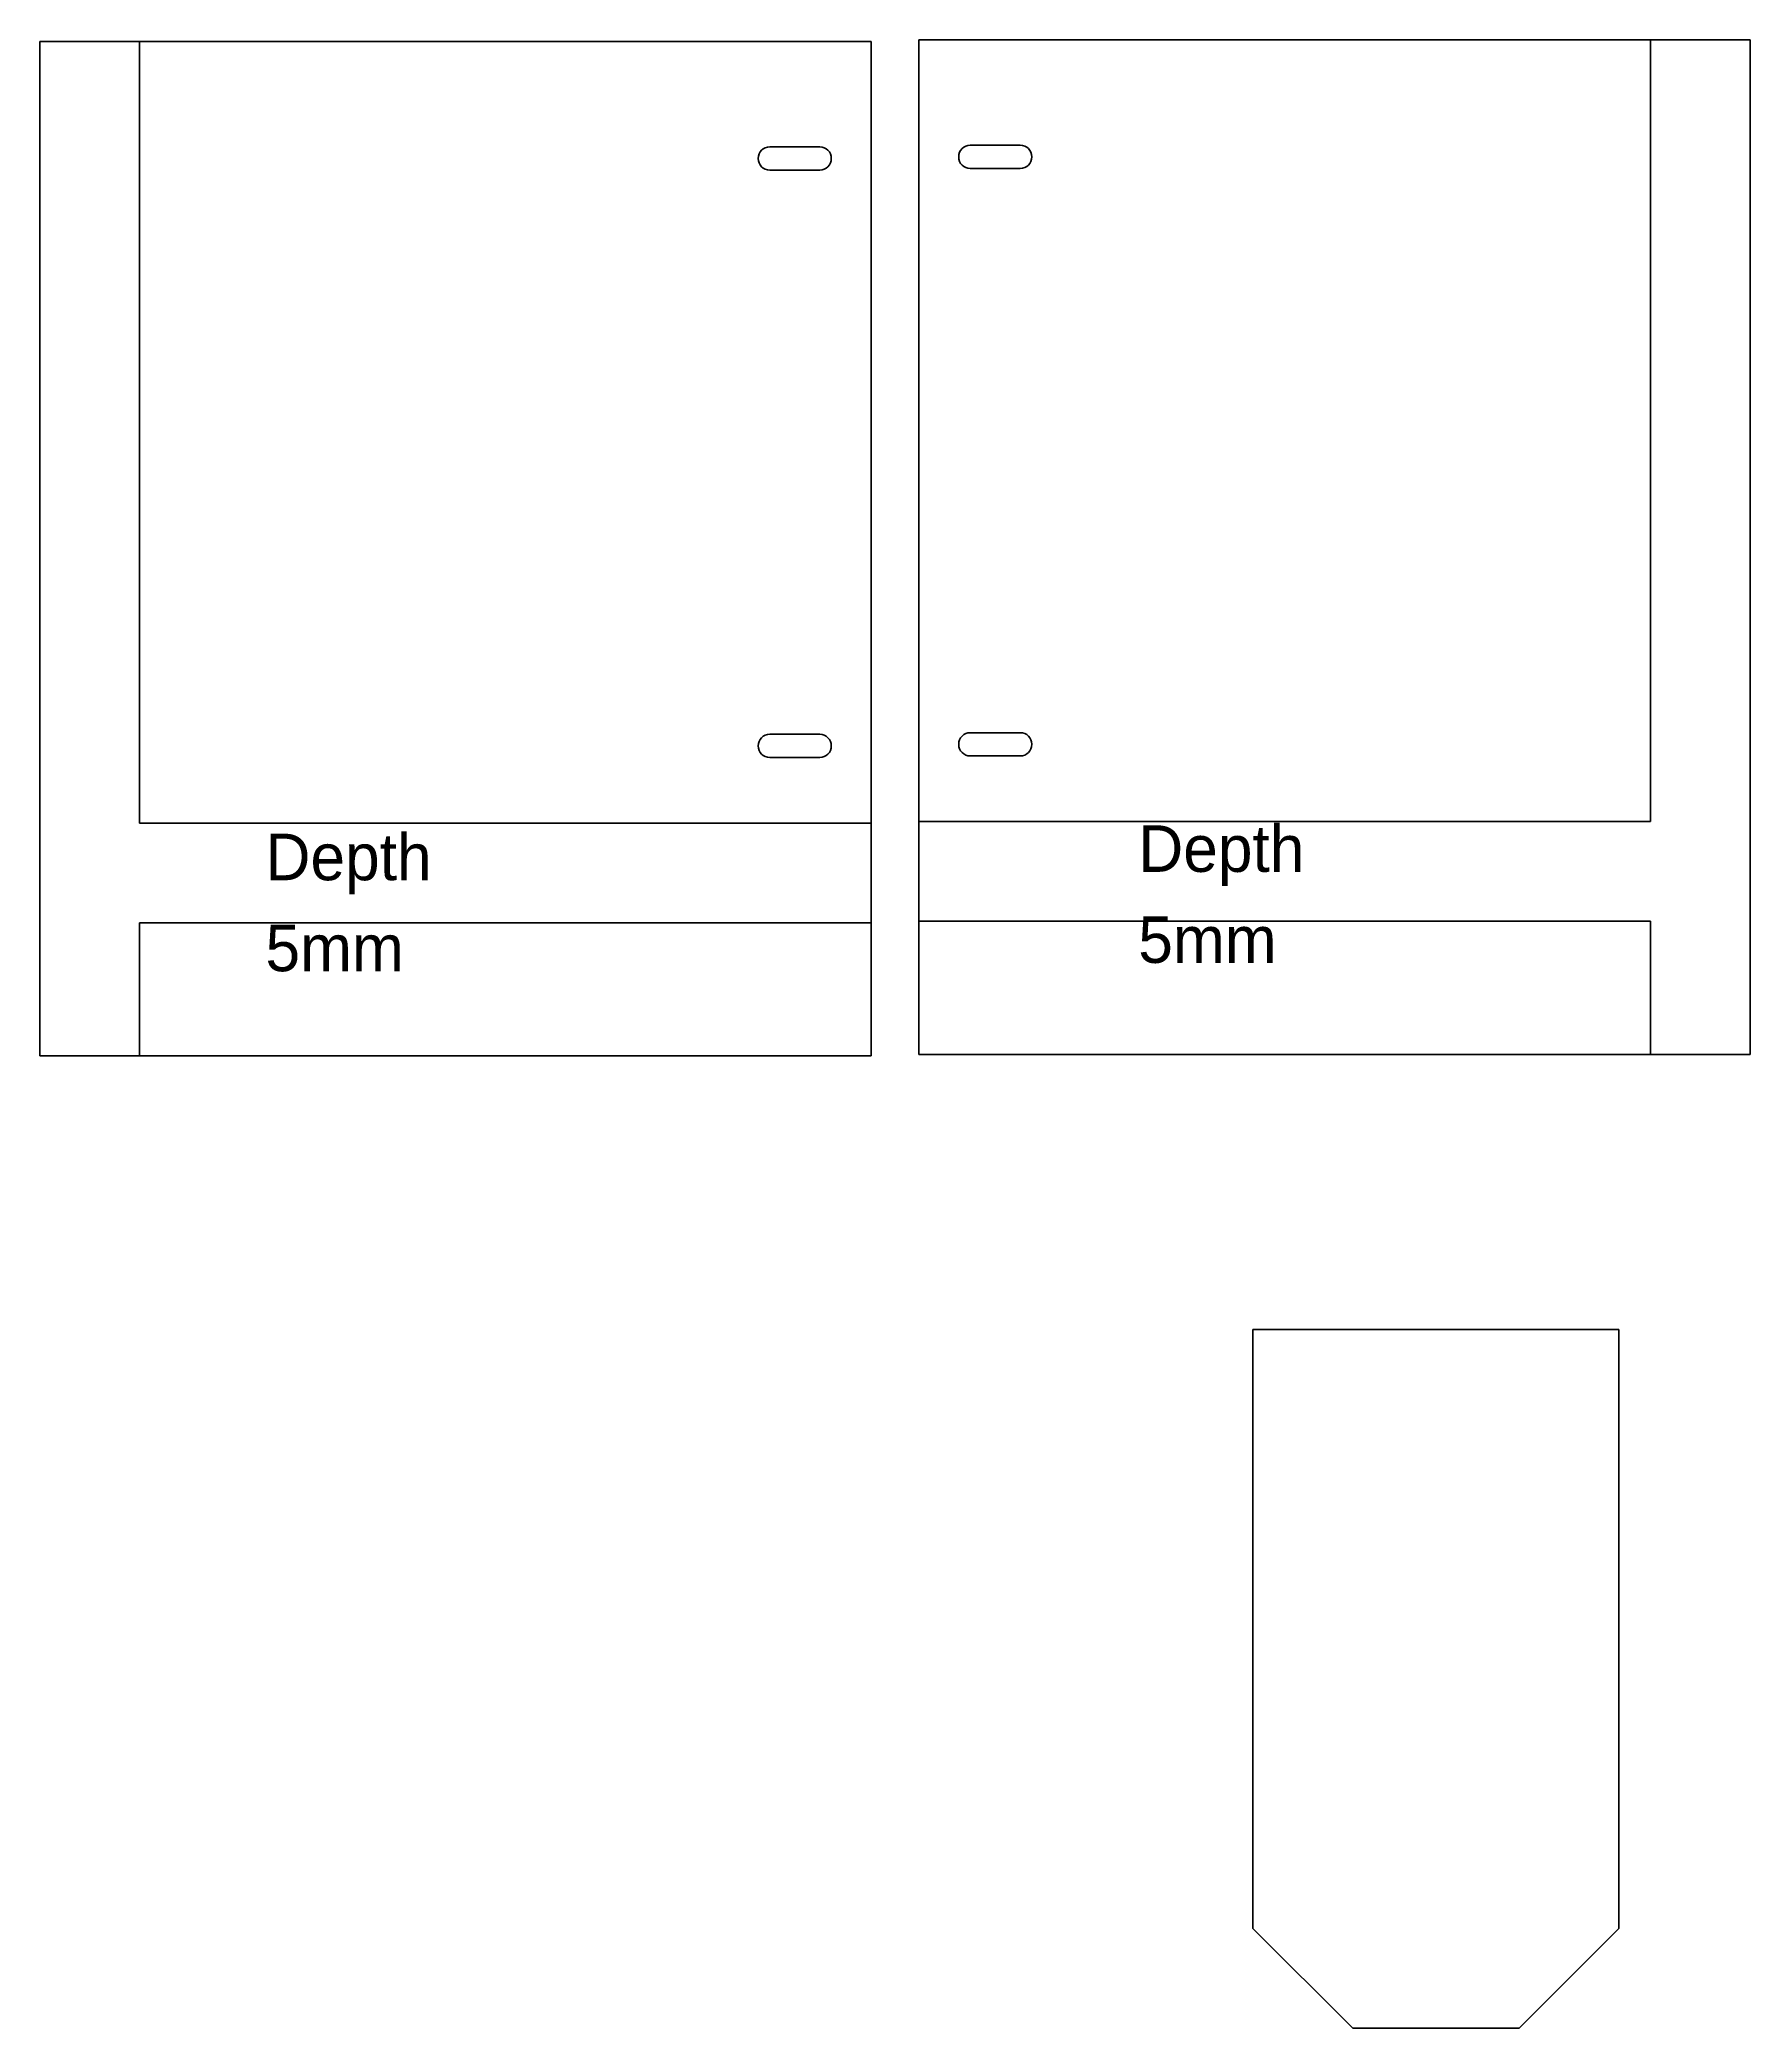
# Model space of a CAD drawing. Extents: x -586 to 710, y -253 to 486.
# Drawn here: x 196 to 710, y -222 to 376 of the extents above; entities that cross this region are included whole.
import ezdxf

# ---------------------------------------------------------------- set-up
doc = ezdxf.new("R2010")
doc.units = 0
doc.header["$MEASUREMENT"] = 0
doc.layers.add('Видимый контур (ГОСТ)', color=7, linetype='Continuous', lineweight=0)
doc.layers.add('Обозначение (ГОСТ)', color=7, linetype='Continuous', lineweight=0)

# ---------------------------------------------------------------- blocks, each defined once
blk = doc.blocks.new('Block_4')
at = {"layer": 'Обозначение (ГОСТ)', "char_height": 0.2, "attachment_point": 7}
for s, insert in [('\\C18;\\c0;\\FMyriad Pro|b0|i0|c1;\\H14.000000;\\W1.000000;Depth', (263.39, 119.33)), ('\\C18;\\c0;\\FMyriad Pro|b0|i0|c1;\\H14.000000;\\W1.000000;5mm', (263.39, 96))]:
    blk.add_mtext(s, dxfattribs=dict(at, insert=insert))
blk = doc.blocks.new('Block_5')
at = {"layer": 'Обозначение (ГОСТ)', "char_height": 0.2, "attachment_point": 7}
for s, insert in [('\\C18;\\c0;\\FMyriad Pro|b0|i0|c1;\\H14.000000;\\W1.000000;Depth', (525.82, 121.84)), ('\\C18;\\c0;\\FMyriad Pro|b0|i0|c1;\\H14.000000;\\W1.000000;5mm', (525.82, 98.51))]:
    blk.add_mtext(s, dxfattribs=dict(at, insert=insert))

msp = doc.modelspace()

# ---------------------------------------------------------------- linework, layer by layer
at = {"layer": 'Видимый контур (ГОСТ)', "color": 18, "lineweight": 50, "true_color": 0x000000}
for p, q in [((195.52, 375.73), (225.52, 375.73)), ((195.52, 70.73), (195.52, 375.73)), ((225.52, 375.73), (225.52, 140.73)), ((225.52, 375.73), (445.52, 375.73)), ((445.52, 375.73), (445.52, 140.73)), ((679.83, 376.21), (459.83, 376.21)), ((459.83, 376.21), (459.83, 141.21)), ((679.83, 376.21), (679.83, 141.21)), ((709.83, 376.21), (679.83, 376.21)), ((709.83, 71.21), (709.83, 376.21)), ((415.03, 344.03), (430.03, 344.03)), ((490.32, 344.51), (475.32, 344.51)), ((430.03, 337.03), (415.03, 337.03)), ((475.32, 337.51), (490.32, 337.51)), ((415.03, 167.43), (430.03, 167.43)), ((490.32, 167.91), (475.32, 167.91)), ((430.03, 160.43), (415.03, 160.43)), ((475.32, 160.91), (490.32, 160.91)), ((225.52, 140.73), (445.52, 140.73)), ((445.52, 140.73), (445.52, 110.73)), ((679.83, 141.21), (459.83, 141.21)), ((459.83, 141.21), (459.83, 111.21)), ((445.52, 110.73), (225.52, 110.73)), ((225.52, 110.73), (225.52, 70.73)), ((445.52, 110.73), (445.52, 70.73)), ((459.83, 111.21), (679.83, 111.21)), ((459.83, 111.21), (459.83, 71.21)), ((679.83, 111.21), (679.83, 71.21)), ((225.52, 70.73), (195.52, 70.73)), ((445.52, 70.73), (225.52, 70.73)), ((459.83, 71.21), (679.83, 71.21)), ((679.83, 71.21), (709.83, 71.21)), ((560.31, -11.55), (670.31, -11.55)), ((560.31, -191.55), (560.31, -11.55)), ((670.31, -11.55), (670.31, -191.55)), ((590.31, -221.55), (560.31, -191.55)), ((670.31, -191.55), (640.31, -221.55)), ((640.31, -221.55), (590.31, -221.55))]:
    msp.add_line(p, q, dxfattribs=at)
for points in [[(415.03, 344.03), (413.1, 344.03), (411.53, 342.46), (411.53, 340.53), (411.53, 338.59), (413.1, 337.03), (415.03, 337.03)], [(430.03, 337.03), (431.96, 337.03), (433.53, 338.59), (433.53, 340.53), (433.53, 342.46), (431.96, 344.03), (430.03, 344.03)], [(475.32, 344.51), (473.38, 344.51), (471.82, 342.94), (471.82, 341.01), (471.82, 339.07), (473.38, 337.51), (475.32, 337.51)], [(490.32, 337.51), (492.25, 337.51), (493.82, 339.07), (493.82, 341.01), (493.82, 342.94), (492.25, 344.51), (490.32, 344.51)], [(415.03, 167.43), (413.1, 167.43), (411.53, 165.86), (411.53, 163.93), (411.53, 161.99), (413.1, 160.43), (415.03, 160.43)], [(430.03, 160.43), (431.96, 160.43), (433.53, 161.99), (433.53, 163.93), (433.53, 165.86), (431.96, 167.43), (430.03, 167.43)], [(475.32, 167.91), (473.38, 167.91), (471.82, 166.34), (471.82, 164.41), (471.82, 162.47), (473.38, 160.91), (475.32, 160.91)], [(490.32, 160.91), (492.25, 160.91), (493.82, 162.47), (493.82, 164.41), (493.82, 166.34), (492.25, 167.91), (490.32, 167.91)]]:
    msp.add_open_spline(points, degree=3, knots=[0, 0, 0, 0, 1, 1, 1, 2, 2, 2, 2], dxfattribs=at)

# ---------------------------------------------------------------- block references
at = {"layer": 'Обозначение (ГОСТ)'}
for name in ['Block_4', 'Block_5']:
    msp.add_blockref(name, (0, 0), dxfattribs=at)

doc.saveas('drawing.dxf')
